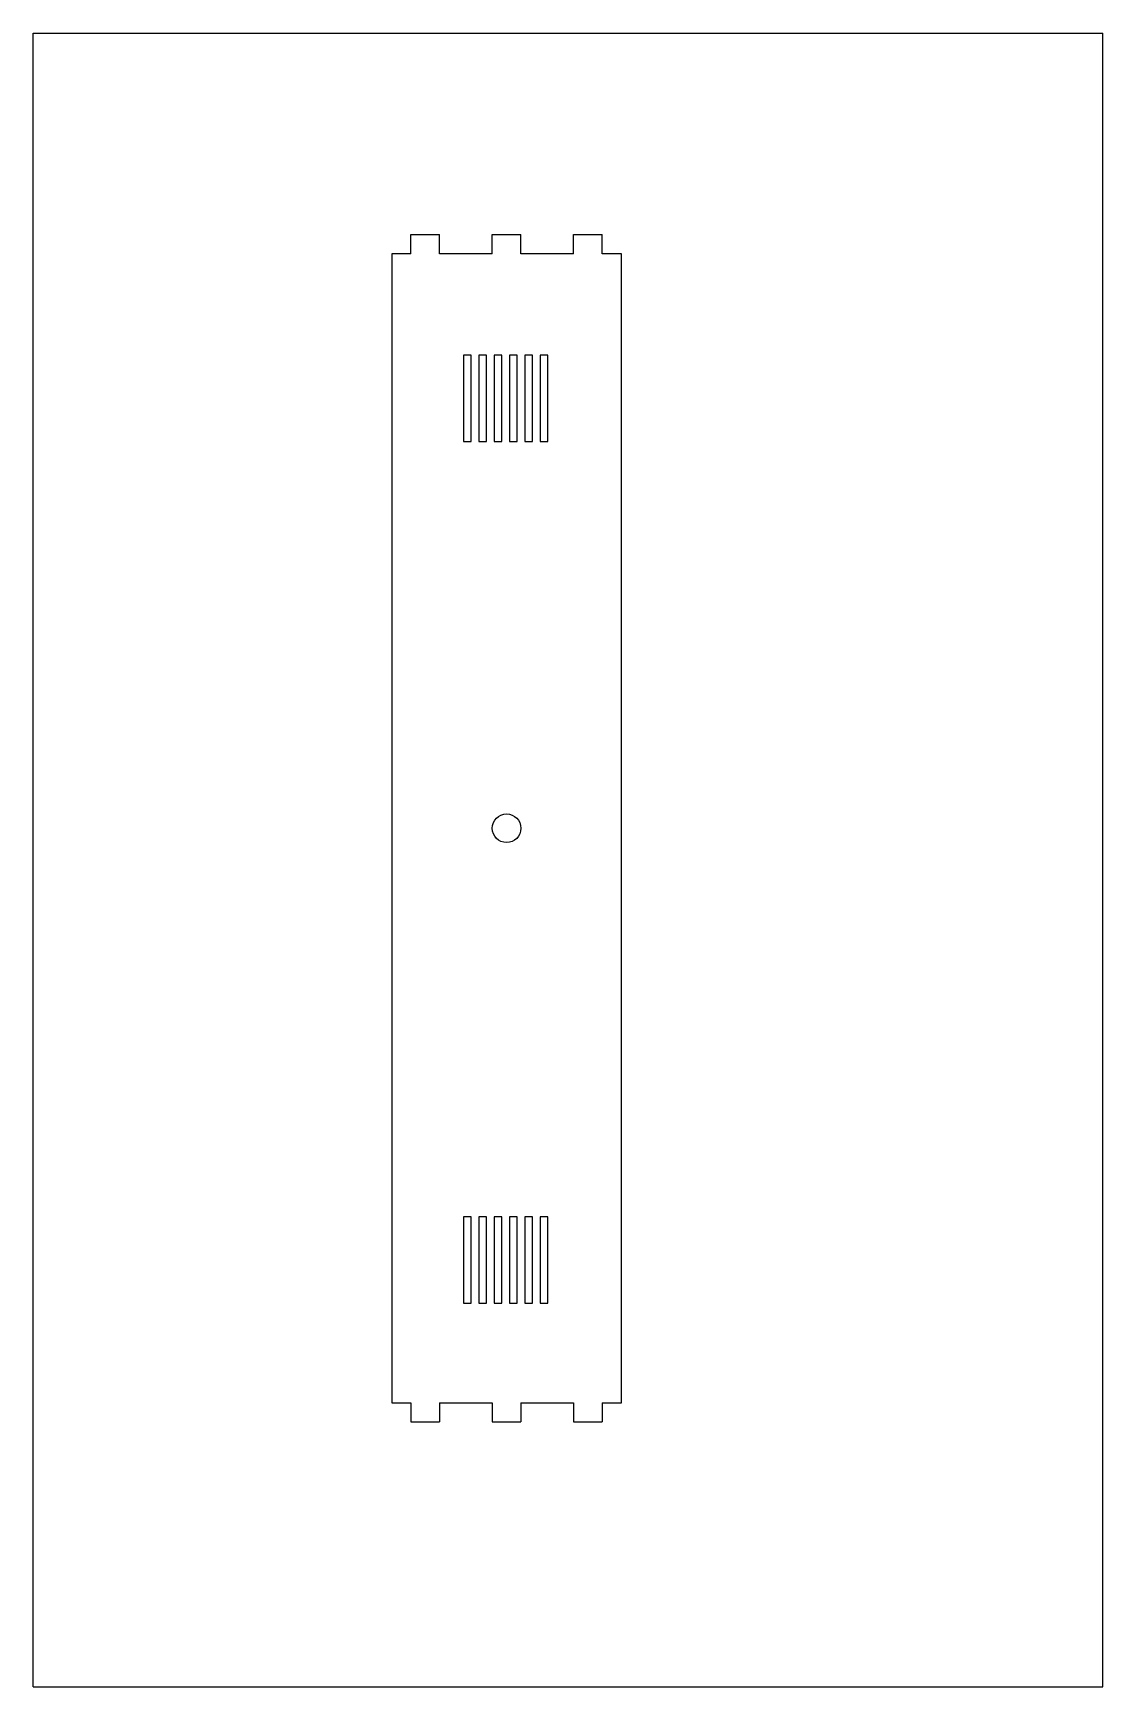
# Model space of a CAD drawing. Header units: inches. Extents: x 0 to 22, y 0 to 34.
import ezdxf

# ---------------------------------------------------------------- set-up
doc = ezdxf.new("R2010")
doc.units = ezdxf.units.IN
doc.header["$LTSCALE"] = 2.216296
doc.header["$MEASUREMENT"] = 0
doc.layers.get('0').update_dxf_attribs({"linetype": 'CONTINUOUS'})

msp = doc.modelspace()

# ---------------------------------------------------------------- linework, layer by layer
at = {"color": 7, "linetype": 'CONTINUOUS'}
for p, q in [((0, 0), (0, 34)), ((0, 34), (22, 34)), ((22, 0), (22, 34)), ((7.768, 29.464), (7.768, 29.858)), ((7.768, 29.858), (8.359, 29.858)), ((8.359, 29.464), (8.359, 29.858)), ((9.442, 29.464), (9.442, 29.858)), ((9.442, 29.858), (10.032, 29.858)), ((10.032, 29.464), (10.032, 29.858)), ((11.115, 29.464), (11.115, 29.858)), ((11.115, 29.858), (11.705, 29.858)), ((11.705, 29.464), (11.705, 29.858)), ((7.375, 29.464), (7.375, 5.842)), ((7.768, 29.464), (7.375, 29.464)), ((9.442, 29.464), (8.359, 29.464)), ((11.115, 29.464), (10.032, 29.464)), ((12.099, 29.464), (11.705, 29.464)), ((12.099, 5.842), (12.099, 29.464)), ((8.851, 27.378), (8.851, 25.606)), ((9.009, 27.378), (8.851, 27.378)), ((9.009, 25.606), (9.009, 27.378)), ((9.166, 27.378), (9.166, 25.606)), ((9.324, 27.378), (9.166, 27.378)), ((9.324, 25.606), (9.324, 27.378)), ((9.481, 27.378), (9.481, 25.606)), ((9.639, 27.378), (9.481, 27.378)), ((9.639, 25.606), (9.639, 27.378)), ((9.796, 27.378), (9.796, 25.606)), ((9.954, 27.378), (9.796, 27.378)), ((9.954, 25.606), (9.954, 27.378)), ((10.111, 27.378), (10.111, 25.606)), ((10.268, 27.378), (10.111, 27.378)), ((10.268, 25.606), (10.268, 27.378)), ((10.426, 27.378), (10.426, 25.606)), ((10.583, 27.378), (10.426, 27.378)), ((10.583, 25.606), (10.583, 27.378)), ((8.851, 25.606), (9.009, 25.606)), ((9.166, 25.606), (9.324, 25.606)), ((9.481, 25.606), (9.639, 25.606)), ((9.796, 25.606), (9.954, 25.606)), ((10.111, 25.606), (10.268, 25.606)), ((10.426, 25.606), (10.583, 25.606)), ((9.009, 9.661), (8.851, 9.661)), ((8.851, 9.661), (8.851, 7.89)), ((9.009, 7.89), (9.009, 9.661)), ((9.324, 9.661), (9.166, 9.661)), ((9.166, 9.661), (9.166, 7.89)), ((9.324, 7.89), (9.324, 9.661)), ((9.639, 9.661), (9.481, 9.661)), ((9.481, 9.661), (9.481, 7.89)), ((9.639, 7.89), (9.639, 9.661)), ((9.954, 9.661), (9.796, 9.661)), ((9.796, 9.661), (9.796, 7.89)), ((9.954, 7.89), (9.954, 9.661)), ((10.268, 9.661), (10.111, 9.661)), ((10.111, 9.661), (10.111, 7.89)), ((10.268, 7.89), (10.268, 9.661)), ((10.583, 9.661), (10.426, 9.661)), ((10.426, 9.661), (10.426, 7.89)), ((10.583, 7.89), (10.583, 9.661)), ((8.851, 7.89), (9.009, 7.89)), ((9.166, 7.89), (9.324, 7.89)), ((9.481, 7.89), (9.639, 7.89)), ((9.796, 7.89), (9.954, 7.89)), ((10.111, 7.89), (10.268, 7.89)), ((10.426, 7.89), (10.583, 7.89)), ((7.375, 5.842), (7.768, 5.842)), ((7.768, 5.842), (7.768, 5.449)), ((8.359, 5.842), (9.442, 5.842)), ((8.359, 5.842), (8.359, 5.449)), ((9.442, 5.842), (9.442, 5.449)), ((10.032, 5.842), (11.115, 5.842)), ((10.032, 5.842), (10.032, 5.449)), ((11.115, 5.842), (11.115, 5.449)), ((11.705, 5.842), (12.099, 5.842)), ((11.705, 5.842), (11.705, 5.449)), ((7.768, 5.449), (8.359, 5.449)), ((9.442, 5.449), (10.032, 5.449)), ((11.115, 5.449), (11.705, 5.449)), ((0, 0), (22, 0))]:
    msp.add_line(p, q, dxfattribs=at)
msp.add_circle((9.737, 17.653), 0.295, dxfattribs=at)

doc.saveas('drawing.dxf')
